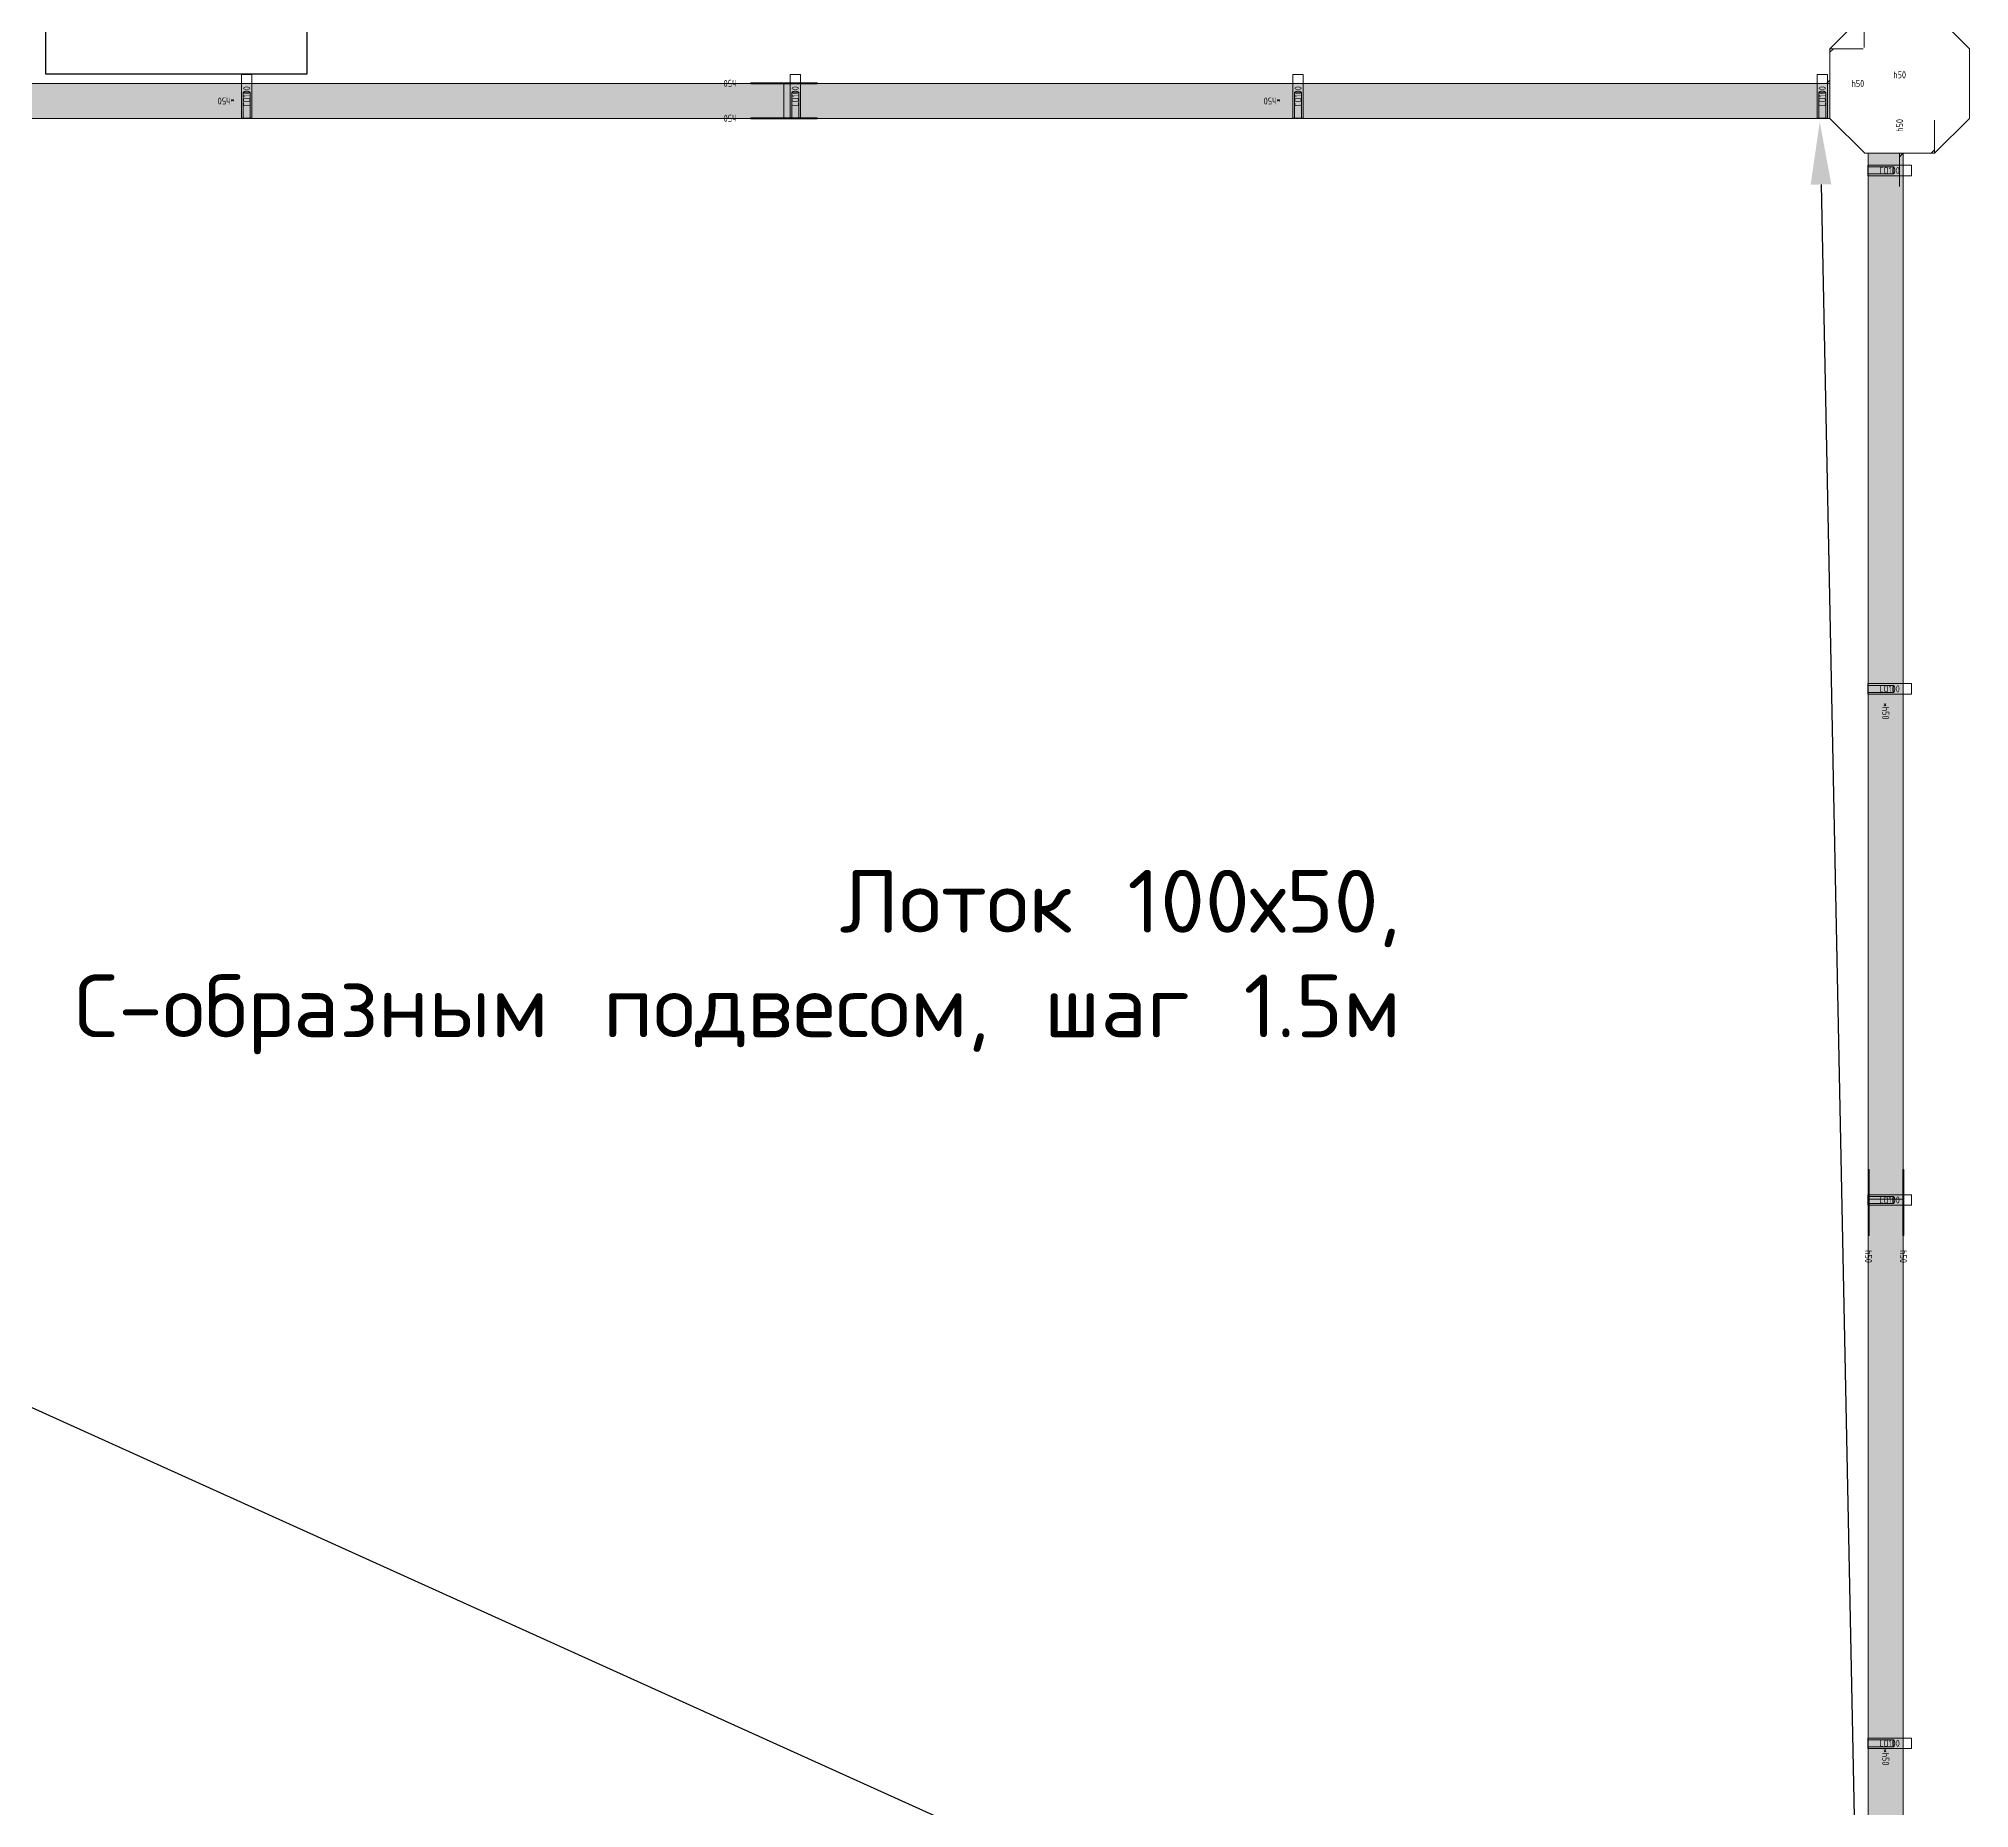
# Model space of a CAD drawing. Header units: metres. Extents: x -472 to 201, y -446 to -235.
# Drawn here: x -155.09 to -149.56, y -327.42 to -322.34 of the extents above; entities that cross this region are included whole.
import ezdxf
from ezdxf import colors
from ezdxf.entities.mleader import LeaderData, LeaderLine
from ezdxf.enums import TextEntityAlignment as Align
from ezdxf.math import Vec2, Vec3

# ---------------------------------------------------------------- set-up
doc = ezdxf.new("R2010")
doc.units = ezdxf.units.M
doc.header["$MEASUREMENT"] = 0
doc.layers.add('Электрика', color=7, linetype='Continuous')
doc.styles.get("Standard").update_dxf_attribs({"font": 'txt.shx'})
doc.styles.add('Атрибут IEK', font='txt.shx', dxfattribs={"width": 0.8})
pattern_1 = [(0, (-1424.167, 32.5), (65, 54.1667), [86.6667, -43.3333]), (0, (-1424.167, 65), (65, 54.1667), [86.6667, -43.3333]), (90, (-1456.667, 43.333), (-65, 54.1667), [10.8333, -97.5]), (90, (-1435, 43.333), (-65, 54.1667), [10.8333, -97.5]), (45, (-1500, 6e-13), (65, 54.166667), [15.3205, -30.641, 15.3205, -857.9568]), (315, (-1435, 43.333), (65, -54.166667), [15.3205, -30.641, 15.3205, -857.9568])]

# ---------------------------------------------------------------- blocks, each defined once
blk = doc.blocks.new('*U273')
at = {"color": 0, "linetype": 'ByBlock', "lineweight": -2}
for points in [[(-200, 100), (-100, 200)], [(-100, 200), (100, 200)], [(100, 200), (200, 100)], [(-200, -100), (-200, 100)], [(200, -100), (200, 100)], [(-100, -200), (-200, -100)], [(200, -100), (100, -200)], [(-100, -200), (100, -200)]]:
    blk.add_lwpolyline(points, dxfattribs=at)
at = {"color": 0, "linetype": 'ByBlock', "lineweight": -2, "style": 'Атрибут IEK', "width": 0.8, "flags": 9}
for tag, p in [('НАИМЕНОВАНИЕ', (-311.4, -11.1)), ('АРТИКУЛ', (-312.1, -41.1))]:
    blk.add_attdef(tag, p, '', height=20, dxfattribs=at)
at = {"color": 0, "linetype": 'ByBlock', "lineweight": -2, "style": 'Атрибут IEK', "width": 0.8, "flags": 8}
blk.add_attdef('НАДПИСЬ', text='', height=20, dxfattribs=at).set_placement((0, 25), align=Align.MIDDLE_CENTER)
blk = doc.blocks.new('*U287')
at = {"color": 0, "linetype": 'ByBlock', "lineweight": -2}
for points in [[(-15, 0), (15, 0), (15, 125), (-15, 125), (-15, 0)], [(-10, 0), (-10, 75), (10, 75), (10, 0)]]:
    blk.add_lwpolyline(points, dxfattribs=at)
at = {"color": 0, "linetype": 'ByBlock', "lineweight": -2, "style": 'Атрибут IEK', "width": 0.8, "flags": 8}
blk.add_attdef('НАДПИСЬ', text='', height=20, rotation=90, dxfattribs=at).set_placement((0, 62.5), align=Align.MIDDLE_CENTER)
at = {"color": 0, "linetype": 'ByBlock', "lineweight": -2, "style": 'Атрибут IEK', "width": 0.8, "flags": 9}
for tag, p in [('АРТИКУЛ', (-279.7, -119.7)), ('НАИМЕНОВАНИЕ', (-279.7, -89.7))]:
    blk.add_attdef(tag, p, '', height=20, dxfattribs=at)
blk = doc.blocks.new('*U295')
at = {"color": 0, "linetype": 'ByBlock', "lineweight": -2}
for points in [[(-95, 0), (0, 0), (0, -100), (95, -100)], [(-10, 0), (0, -10)], [(0, -90), (10, -100)]]:
    blk.add_lwpolyline(points, dxfattribs=at)
at = {"color": 0, "linetype": 'ByBlock', "lineweight": -2, "style": 'Атрибут IEK', "width": 0.8, "flags": 8}
blk.add_attdef('НАДПИСЬ', text='', height=20, dxfattribs=at).set_placement((80, 0), align=Align.MIDDLE_CENTER)
at = {"color": 0, "linetype": 'ByBlock', "lineweight": -2, "style": 'Атрибут IEK', "width": 0.8, "flags": 9}
for tag, p in [('АРТИКУЛ', (-279.7, -119.7)), ('НАИМЕНОВАНИЕ', (-279.7, -89.7))]:
    blk.add_attdef(tag, p, '', height=20, dxfattribs=at)
blk = doc.blocks.new('*U277')
at = {"linetype": 'ByBlock', "lineweight": 0, "transparency": 33554559}
h = blk.add_hatch(dxfattribs=at)
h.set_pattern_fill('SLOTPERF', color=0, scale=130, pattern_type=2)
h.set_pattern_definition([(0, (-1424.167, 32.5), (65, 54.1667), [86.6667, -43.3333]), (0, (-1424.167, 65), (65, 54.1667), [86.6667, -43.3333]), (90, (-1456.667, 43.333), (-65, 54.1667), [10.8333, -97.5]), (90, (-1435, 43.333), (-65, 54.1667), [10.8333, -97.5]), (45, (-1500, 6e-13), (65, 54.166667), [15.3205, -30.641, 15.3205, -857.9568]), (315, (-1435, 43.333), (65, -54.166667), [15.3205, -30.641, 15.3205, -857.9568])])
h.paths.add_polyline_path([(1500, 50), (-1500, 50), (-1500, -50), (1500, -50)])
at = {"color": 0, "linetype": 'ByBlock', "lineweight": -2}
blk.add_lwpolyline([(1500, 50), (-1500, 50), (-1500, -50), (1500, -50)], close=True, dxfattribs=at)
at = {"color": 0, "linetype": 'ByBlock', "lineweight": -2, "style": 'Атрибут IEK', "width": 0.8, "flags": 8}
blk.add_attdef('НАДПИСЬ', text='', height=20, dxfattribs=at).set_placement((100, 0), align=Align.MIDDLE_CENTER)
at = {"color": 0, "linetype": 'ByBlock', "lineweight": -2, "style": 'Атрибут IEK', "width": 0.8, "flags": 9}
for tag, p in [('АРТИКУЛ', (-1779.7, -119.7)), ('НАИМЕНОВАНИЕ', (-1779.7, -89.7))]:
    blk.add_attdef(tag, p, '', height=20, dxfattribs=at)
blk = doc.blocks.new('*U306')
at = {"linetype": 'ByBlock', "lineweight": 0, "transparency": 33554559}
h = blk.add_hatch(dxfattribs=at)
h.set_pattern_fill('SLOTPERF', color=0, scale=130, pattern_type=2)
h.set_pattern_definition(pattern_1)
h.paths.add_polyline_path([(1500, 50), (-1500, 50), (-1500, -50), (1500, -50)])
at = {"color": 0, "linetype": 'ByBlock', "lineweight": -2}
blk.add_lwpolyline([(1500, 50), (-1500, 50), (-1500, -50), (1500, -50)], close=True, dxfattribs=at)
at = {"color": 0, "linetype": 'ByBlock', "lineweight": -2, "style": 'Атрибут IEK', "width": 0.8, "flags": 8}
blk.add_attdef('НАДПИСЬ', text='', height=20, dxfattribs=at).set_placement((100, 0), align=Align.MIDDLE_CENTER)
at = {"color": 0, "linetype": 'ByBlock', "lineweight": -2, "style": 'Атрибут IEK', "width": 0.8, "flags": 9}
for tag, p in [('АРТИКУЛ', (-1779.7, -119.7)), ('НАИМЕНОВАНИЕ', (-1779.7, -89.7))]:
    blk.add_attdef(tag, p, '', height=20, dxfattribs=at)
blk = doc.blocks.new('*U298')
at = {"color": 0, "linetype": 'ByBlock', "lineweight": -2}
for points in [[(-95, 0), (0, 0), (0, 100), (95, 100)], [(0, 90), (10, 100)], [(-10, 0), (0, 10)]]:
    blk.add_lwpolyline(points, dxfattribs=at)
at = {"color": 0, "linetype": 'ByBlock', "lineweight": -2, "style": 'Атрибут IEK', "width": 0.8, "flags": 8}
blk.add_attdef('НАДПИСЬ', text='', height=20, dxfattribs=at).set_placement((80, 0), align=Align.MIDDLE_CENTER)
at = {"color": 0, "linetype": 'ByBlock', "lineweight": -2, "style": 'Атрибут IEK', "width": 0.8, "flags": 9}
for tag, p in [('АРТИКУЛ', (-279.7, -119.7)), ('НАИМЕНОВАНИЕ', (-279.7, -89.7))]:
    blk.add_attdef(tag, p, '', height=20, dxfattribs=at)
blk = doc.blocks.new('*U297')
at = {"linetype": 'ByBlock', "lineweight": 0, "transparency": 33554559}
h = blk.add_hatch(dxfattribs=at)
h.set_pattern_fill('SLOTPERF', color=0, scale=130, pattern_type=2)
h.set_pattern_definition(pattern_1)
h.paths.add_polyline_path([(1500, 50), (-1500, 50), (-1500, -50), (1500, -50)])
at = {"color": 0, "linetype": 'ByBlock', "lineweight": -2}
blk.add_lwpolyline([(1500, 50), (-1500, 50), (-1500, -50), (1500, -50)], close=True, dxfattribs=at)
at = {"color": 0, "linetype": 'ByBlock', "lineweight": -2, "style": 'Атрибут IEK', "width": 0.8, "flags": 8}
blk.add_attdef('НАДПИСЬ', text='', height=20, dxfattribs=at).set_placement((100, 0), align=Align.MIDDLE_CENTER)
at = {"color": 0, "linetype": 'ByBlock', "lineweight": -2, "style": 'Атрибут IEK', "width": 0.8, "flags": 9}
for tag, p in [('АРТИКУЛ', (-1779.7, -119.7)), ('НАИМЕНОВАНИЕ', (-1779.7, -89.7))]:
    blk.add_attdef(tag, p, '', height=20, dxfattribs=at)
blk = doc.blocks.new('*U286')
at = {"color": 0, "linetype": 'ByBlock', "lineweight": -2}
blk.add_lwpolyline([(-95, 0), (95, 0), (95, 3), (-95, 3)], close=True, dxfattribs=at)
at = {"color": 0, "linetype": 'ByBlock', "lineweight": -2, "style": 'Атрибут IEK', "width": 0.8, "flags": 8}
blk.add_attdef('НАДПИСЬ', text='', height=20, dxfattribs=at).set_placement((155, 1.5), align=Align.MIDDLE_CENTER)
at = {"color": 0, "linetype": 'ByBlock', "lineweight": -2, "style": 'Атрибут IEK', "width": 0.8, "flags": 9}
for tag, p in [('НАИМЕНОВАНИЕ', (-374.7, -114.7)), ('АРТИКУЛ', (-374.7, -144.7))]:
    blk.add_attdef(tag, p, '', height=20, dxfattribs=at)
blk = doc.blocks.new('*U303')
at = {"color": 0, "linetype": 'ByBlock', "lineweight": -2}
blk.add_lwpolyline([(-95, 0), (95, 0), (95, 3), (-95, 3)], close=True, dxfattribs=at)
at = {"color": 0, "linetype": 'ByBlock', "lineweight": -2, "style": 'Атрибут IEK', "width": 0.8, "flags": 8}
blk.add_attdef('НАДПИСЬ', text='', height=20, dxfattribs=at).set_placement((155, 1.5), align=Align.MIDDLE_CENTER)
at = {"color": 0, "linetype": 'ByBlock', "lineweight": -2, "style": 'Атрибут IEK', "width": 0.8, "flags": 9}
for tag, p in [('НАИМЕНОВАНИЕ', (-374.7, -114.7)), ('АРТИКУЛ', (-374.7, -144.7))]:
    blk.add_attdef(tag, p, '', height=20, dxfattribs=at)

msp = doc.modelspace()

# ---------------------------------------------------------------- linework, layer by layer
at = {"color": 7, "linetype": 'Continuous', "lineweight": 30, "flags": 128}
msp.add_lwpolyline([(-154.3244, -322.4454), (-154.3244, -321.7454), (-155.0744, -321.7454), (-155.0744, -322.4454), (-154.3244, -322.4454)], close=True, dxfattribs=at)

# ---------------------------------------------------------------- block references
at = {"linetype": 'ByBlock', "lineweight": 13}
ref = msp.add_blockref('*U295', (-149.8581, -322.2756), dxfattribs=dict(at, xscale=0.001, yscale=0.001, zscale=0.001, rotation=89.99999999999999))
ref.add_attrib('НАДПИСЬ', 'h50', dxfattribs={"color": 0, "linetype": 'ByBlock', "lineweight": -2, "height": 0.02, "rotation": 90, "style": 'Атрибут IEK', "width": 0.8}).set_placement((-149.8581, -322.1956), align=Align.MIDDLE_CENTER)
ref = msp.add_blockref('*U273', (-149.7567, -322.4736), dxfattribs=dict(at, xscale=0.001, yscale=0.001, zscale=0.001))
ref.add_attrib('НАДПИСЬ', 'h50', dxfattribs={"color": 0, "linetype": 'ByBlock', "lineweight": -2, "height": 0.02, "style": 'Атрибут IEK', "width": 0.8}).set_placement((-149.7567, -322.4486), align=Align.MIDDLE_CENTER)
ref = msp.add_blockref('*U298', (-149.9567, -322.4736), dxfattribs=dict(at, xscale=0.001, yscale=0.001, zscale=0.001))
ref.add_attrib('НАДПИСЬ', 'h50', dxfattribs={"color": 0, "linetype": 'ByBlock', "lineweight": -2, "height": 0.02, "style": 'Атрибут IEK', "width": 0.8}).set_placement((-149.8767, -322.4736), align=Align.MIDDLE_CENTER)
ref = msp.add_blockref('*U287', (-154.4975, -322.573), dxfattribs=dict(at, xscale=0.001, yscale=0.001, zscale=0.001))
ref.add_attrib('НАДПИСЬ', 'CO100', dxfattribs={"color": 0, "linetype": 'ByBlock', "lineweight": -2, "height": 0.02, "rotation": 90, "style": 'Атрибут IEK', "width": 0.8}).set_placement((-154.4975, -322.5105), align=Align.MIDDLE_CENTER)
ref = msp.add_blockref('*U287', (-152.9243, -322.573), dxfattribs=dict(at, xscale=0.001, yscale=0.001, zscale=0.001))
ref.add_attrib('НАДПИСЬ', 'CO100', dxfattribs={"color": 0, "linetype": 'ByBlock', "lineweight": -2, "height": 0.02, "rotation": 90, "style": 'Атрибут IEK', "width": 0.8}).set_placement((-152.9243, -322.5105), align=Align.MIDDLE_CENTER)
ref = msp.add_blockref('*U287', (-151.4822, -322.573), dxfattribs=dict(at, xscale=0.001, yscale=0.001, zscale=0.001))
ref.add_attrib('НАДПИСЬ', 'CO100', dxfattribs={"color": 0, "linetype": 'ByBlock', "lineweight": -2, "height": 0.02, "rotation": 90, "style": 'Атрибут IEK', "width": 0.8}).set_placement((-151.4822, -322.5105), align=Align.MIDDLE_CENTER)
ref = msp.add_blockref('*U287', (-149.9787, -322.573), dxfattribs=dict(at, xscale=0.001, yscale=0.001, zscale=0.001))
ref.add_attrib('НАДПИСЬ', 'CO100', dxfattribs={"color": 0, "linetype": 'ByBlock', "lineweight": -2, "height": 0.02, "rotation": 90, "style": 'Атрибут IEK', "width": 0.8}).set_placement((-149.9787, -322.5105), align=Align.MIDDLE_CENTER)
ref = msp.add_blockref('*U297', (-154.4567, -322.5236), dxfattribs=dict(at, xscale=0.001, yscale=0.001, zscale=0.001, rotation=180))
ref.add_attrib('НАДПИСЬ', '*h50', dxfattribs={"color": 0, "linetype": 'ByBlock', "lineweight": -2, "height": 0.02, "rotation": 180, "style": 'Атрибут IEK', "width": 0.8}).set_placement((-154.5567, -322.5236), align=Align.MIDDLE_CENTER)
ref = msp.add_blockref('*U303', (-152.9563, -322.4714), dxfattribs=dict(at, xscale=0.001, yscale=0.001, zscale=0.001, rotation=180))
ref.add_attrib('НАДПИСЬ', 'h50', dxfattribs={"color": 0, "linetype": 'ByBlock', "lineweight": -2, "height": 0.02, "rotation": 180, "style": 'Атрибут IEK', "width": 0.8}).set_placement((-153.1113, -322.4729), align=Align.MIDDLE_CENTER)
ref = msp.add_blockref('*U306', (-151.4567, -322.5236), dxfattribs=dict(at, xscale=0.001, yscale=0.001, zscale=0.001, rotation=180))
ref.add_attrib('НАДПИСЬ', '*h50', dxfattribs={"color": 0, "linetype": 'ByBlock', "lineweight": -2, "height": 0.02, "rotation": 180, "style": 'Атрибут IEK', "width": 0.8}).set_placement((-151.5567, -322.5236), align=Align.MIDDLE_CENTER)
ref = msp.add_blockref('*U286', (-152.9563, -322.5715), dxfattribs=dict(at, xscale=0.001, yscale=0.001, zscale=0.001, rotation=180))
ref.add_attrib('НАДПИСЬ', 'h50', dxfattribs={"color": 0, "linetype": 'ByBlock', "lineweight": -2, "height": 0.02, "rotation": 180, "style": 'Атрибут IEK', "width": 0.8}).set_placement((-153.1113, -322.573), align=Align.MIDDLE_CENTER)
ref = msp.add_blockref('*U295', (-149.7567, -322.6736), dxfattribs=dict(at, xscale=0.001, yscale=0.001, zscale=0.001, rotation=89.99999999999999))
ref.add_attrib('НАДПИСЬ', 'h50', dxfattribs={"color": 0, "linetype": 'ByBlock', "lineweight": -2, "height": 0.02, "rotation": 90, "style": 'Атрибут IEK', "width": 0.8}).set_placement((-149.7567, -322.5936), align=Align.MIDDLE_CENTER)
ref = msp.add_blockref('*U277', (-149.7967, -324.1736), dxfattribs=dict(at, xscale=0.001, yscale=0.001, zscale=0.001, rotation=270))
ref.add_attrib('НАДПИСЬ', '*h50', dxfattribs={"color": 0, "linetype": 'ByBlock', "lineweight": -2, "height": 0.02, "rotation": 270, "style": 'Атрибут IEK', "width": 0.8}).set_placement((-149.7967, -324.2736), align=Align.MIDDLE_CENTER)
ref = msp.add_blockref('*U287', (-149.8481, -322.7229), dxfattribs=dict(at, xscale=0.001, yscale=0.001, zscale=0.001, rotation=270))
ref.add_attrib('НАДПИСЬ', 'CO100', dxfattribs={"color": 0, "linetype": 'ByBlock', "lineweight": -2, "height": 0.02, "style": 'Атрибут IEK', "width": 0.8}).set_placement((-149.7856, -322.7229), align=Align.MIDDLE_CENTER)
ref = msp.add_blockref('*U287', (-149.8481, -324.2097), dxfattribs=dict(at, xscale=0.001, yscale=0.001, zscale=0.001, rotation=270))
ref.add_attrib('НАДПИСЬ', 'CO100', dxfattribs={"color": 0, "linetype": 'ByBlock', "lineweight": -2, "height": 0.02, "style": 'Атрибут IEK', "width": 0.8}).set_placement((-149.7856, -324.2097), align=Align.MIDDLE_CENTER)
ref = msp.add_blockref('*U303', (-149.8474, -325.683), dxfattribs=dict(at, xscale=0.001, yscale=0.001, zscale=0.001, rotation=270))
ref.add_attrib('НАДПИСЬ', 'h50', dxfattribs={"color": 0, "linetype": 'ByBlock', "lineweight": -2, "height": 0.02, "rotation": 270, "style": 'Атрибут IEK', "width": 0.8}).set_placement((-149.8459, -325.838), align=Align.MIDDLE_CENTER)
ref = msp.add_blockref('*U286', (-149.7473, -325.683), dxfattribs=dict(at, xscale=0.001, yscale=0.001, zscale=0.001, rotation=270))
ref.add_attrib('НАДПИСЬ', 'h50', dxfattribs={"color": 0, "linetype": 'ByBlock', "lineweight": -2, "height": 0.02, "rotation": 270, "style": 'Атрибут IEK', "width": 0.8}).set_placement((-149.7458, -325.838), align=Align.MIDDLE_CENTER)
ref = msp.add_blockref('*U287', (-149.8481, -325.6756), dxfattribs=dict(at, xscale=0.001, yscale=0.001, zscale=0.001, rotation=270))
ref.add_attrib('НАДПИСЬ', 'CO100', dxfattribs={"color": 0, "linetype": 'ByBlock', "lineweight": -2, "height": 0.02, "style": 'Атрибут IEK', "width": 0.8}).set_placement((-149.7856, -325.6756), align=Align.MIDDLE_CENTER)
ref = msp.add_blockref('*U277', (-149.7967, -327.1736), dxfattribs=dict(at, xscale=0.001, yscale=0.001, zscale=0.001, rotation=270))
ref.add_attrib('НАДПИСЬ', '*h50', dxfattribs={"color": 0, "linetype": 'ByBlock', "lineweight": -2, "height": 0.02, "rotation": 270, "style": 'Атрибут IEK', "width": 0.8}).set_placement((-149.7967, -327.2736), align=Align.MIDDLE_CENTER)
ref = msp.add_blockref('*U287', (-149.8481, -327.234), dxfattribs=dict(at, xscale=0.001, yscale=0.001, zscale=0.001, rotation=270))
ref.add_attrib('НАДПИСЬ', 'CO100', dxfattribs={"color": 0, "linetype": 'ByBlock', "lineweight": -2, "height": 0.02, "style": 'Атрибут IEK', "width": 0.8}).set_placement((-149.7856, -327.234), align=Align.MIDDLE_CENTER)

# ---------------------------------------------------------------- leaders
at = {"layer": 'Электрика', "lineweight": 13}
ml = msp.add_multileader_mtext('Standard', dxfattribs=at)
ml.set_content('Лоток 100х50, \\Pкрепление С-образным подвесом, шаг 1.5м', color=256)
ml.set_leader_properties()
ml.build(insert=Vec2(0, 0))
ml.multileader.update_dxf_attribs({"text_right_attachment_type": 6, "dogleg_length": 0.36, "arrow_head_size": 0.18})
ctx = ml.context
ctx.base_point, ctx.char_height, ctx.arrow_head_size, ctx.landing_gap_size, ctx.plane_origin = Vec3(-158.6947, -319.6822), 0.18, 0.18, 0.09, Vec3(-160.6943, -324.7335)
ctx.right_attachment, ctx.text_align_type = 6, 2
notes = []
notes.append((ctx, [(0, (1, 1, 0), (-159.0547, -319.6822), (1, 0), 0.36, [(2, [(-149.7964, -316.6095), (-149.7775, -322.2393)], 0, []), (4, [(-159.3003, -322.433), (-168.2217, -322.4147)], 0, [])])]))
ctx.mtext.insert, ctx.mtext.width, ctx.mtext.alignment, ctx.mtext.flow_direction = Vec3(-151.9447, -319.5772), 10.739437, 3, 5
ml = msp.add_multileader_mtext('Standard', dxfattribs=at)
ml.set_content('Лоток 100х50, \\Pкрепление С-образным подвесом, шаг 1.5м', color=256)
ml.set_leader_properties()
ml.build(insert=Vec2(0, 0))
ml.multileader.update_dxf_attribs({"text_right_attachment_type": 6, "dogleg_length": 0.36, "arrow_head_size": 0.18})
ctx = ml.context
ctx.base_point, ctx.char_height, ctx.arrow_head_size, ctx.landing_gap_size, ctx.plane_origin = Vec3(-157.9373, -324.8339), 0.18, 0.18, 0.09, Vec3(-159.9369, -329.8852)
ctx.right_attachment, ctx.text_align_type = 6, 2
notes.append((ctx, [(0, (1, 1, 0), (-158.2973, -324.8339), (1, 0), 0.36, [(2, [(-149.9859, -322.583), (-149.8625, -328.6444)], 0, []), (4, [(-158.9274, -322.6089), (-159.0459, -322.705), (-159.0475, -329.5471)], 0, [])])]))
ctx.mtext.insert, ctx.mtext.width, ctx.mtext.alignment, ctx.mtext.flow_direction = Vec3(-151.1873, -324.7289), 10.739437, 3, 5
ml = msp.add_multileader_mtext('Standard', dxfattribs=at)
ml.set_content('Лоток 200х50, \\Pкрепление С-образным подвесом, шаг 1.5м', color=256)
ml.set_leader_properties()
ml.build(insert=Vec2(0, 0))
ml.multileader.update_dxf_attribs({"text_right_attachment_type": 6, "dogleg_length": 0.36, "arrow_head_size": 0.18})
ctx = ml.context
ctx.base_point, ctx.char_height, ctx.arrow_head_size, ctx.landing_gap_size, ctx.plane_origin = Vec3(-148.5746, -325.084), 0.18, 0.18, 0.09, Vec3(-146.9248, -330.348)
ctx.right_attachment, ctx.text_align_type = 6, 2
notes.append((ctx, [(1, (1, 1, 0), (-141.3746, -325.195), (-1, 0), 0.36, [(3, [(-140.4715, -327.327), (-140.4641, -322.6724), (-140.4641, -322.6724)], 0, [])])]))
ctx.mtext.insert, ctx.mtext.width, ctx.mtext.alignment, ctx.mtext.flow_direction = Vec3(-141.8246, -324.979), 10.739437, 3, 5
for ctx, leaders in notes:
    for number, flags, end, landing, length, lines in leaders:
        leader = LeaderData()
        leader.index, (leader.has_last_leader_line, leader.has_dogleg_vector, leader.attachment_direction) = number, flags
        leader.last_leader_point, leader.dogleg_vector, leader.dogleg_length = Vec3(end), Vec3(landing), length
        for number, points, colour, breaks in lines:
            line = LeaderLine()
            line.index, line.vertices, line.color, line.breaks = number, Vec3.list(points), colors.encode_raw_color(colour), breaks
            leader.lines.append(line)
        ctx.leaders.append(leader)

doc.saveas('drawing.dxf')
